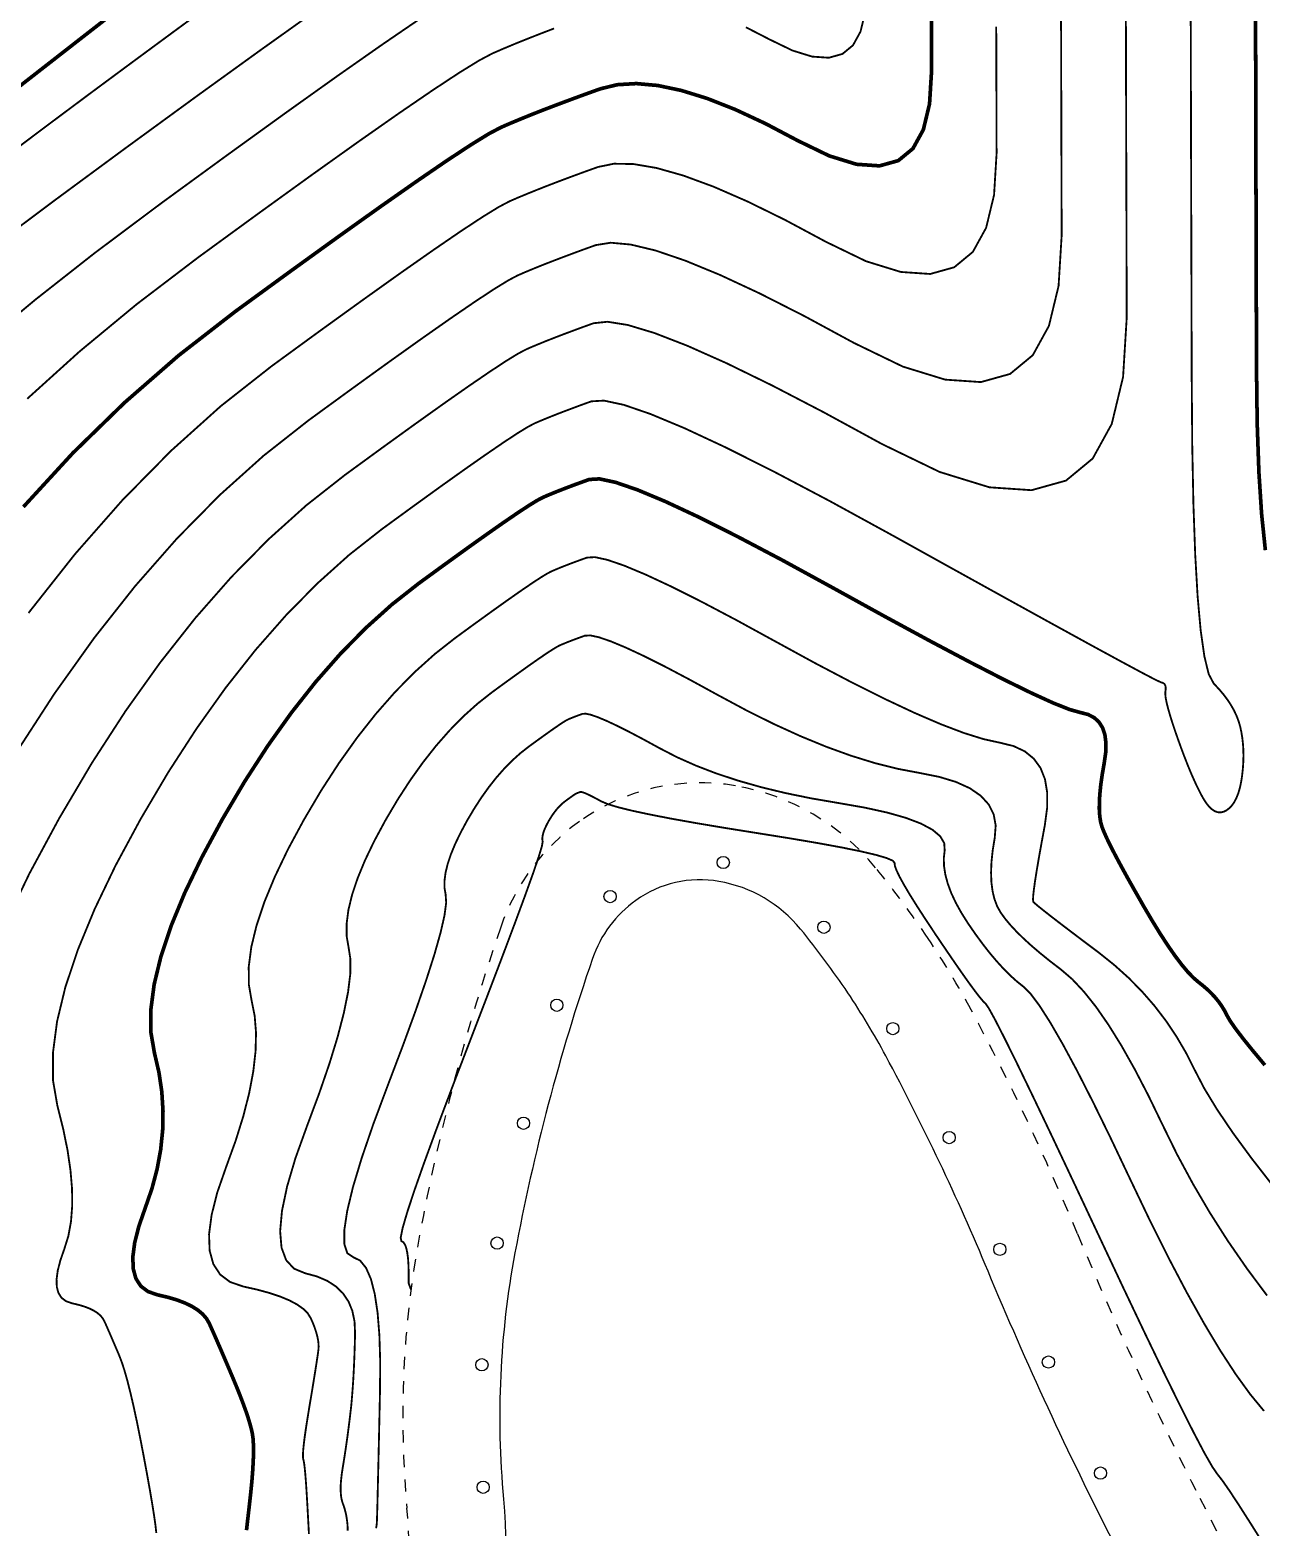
# Model space of a CAD drawing. Extents: x 1059 to 1761, y 608 to 1213.
# Drawn here: x 1241.7 to 1291.8, y 701.8 to 762.8 of the extents above; entities that cross this region are included whole.
import ezdxf

# ---------------------------------------------------------------- set-up
doc = ezdxf.new("R2010")
doc.units = 0
doc.header["$LTSCALE"] = 0.5
doc.linetypes.add('X6', pattern=[2, 1, -1])
doc.layers.get('0').update_dxf_attribs({"linetype": 'CONTINUOUS'})
for name, color, linetype in [('DGX', 2, 'CONTINUOUS'), ('DLSS', 4, 'CONTINUOUS'), ('SXSS', 5, 'CONTINUOUS'), ('ZBTZ', 3, 'CONTINUOUS')]:
    doc.layers.add(name, color=color, linetype=linetype)

# ---------------------------------------------------------------- blocks, each defined once
blk = doc.blocks.new('gc170')
at = {"linetype": 'Continuous'}
blk.add_circle((0, 0), 0.5, dxfattribs=at)

msp = doc.modelspace()

# ---------------------------------------------------------------- linework, layer by layer
at = {"layer": 'DGX', "color": 3, "linetype": 'Continuous', "const_width": 0.15}
for points in [[(1292.099, 772.28), (1291.824, 770.424), (1291.66, 768.496), (1291.609, 766.498), (1291.613, 764.445), (1291.617, 762.353), (1291.622, 760.222), (1291.628, 758.052), (1291.633, 755.843), (1291.64, 753.595), (1291.646, 751.308), (1291.653, 748.982), (1291.681, 746.761), (1291.75, 744.791), (1291.861, 743.072), (1292.014, 741.603)], [(1246.265, 764.426), (1243.837, 762.536), (1241.684, 760.857), (1239.805, 759.389)], [(1278.4, 763.892), (1278.404, 762.542), (1278.409, 761.116), (1278.327, 759.79), (1278.075, 758.743), (1277.651, 757.973), (1277.055, 757.481), (1276.289, 757.268), (1275.351, 757.332), (1274.241, 757.674), (1272.96, 758.294), (1271.639, 758.991), (1270.407, 759.565), (1269.266, 760.015), (1268.214, 760.34), (1267.252, 760.543), (1266.381, 760.621), (1265.599, 760.575), (1264.907, 760.406), (1264.278, 760.18), (1263.684, 759.961), (1263.125, 759.752), (1262.601, 759.552), (1262.113, 759.36), (1261.66, 759.176), (1261.242, 759.002), (1260.86, 758.836), (1260.371, 758.578), (1259.634, 758.124), (1258.65, 757.477), (1257.419, 756.634), (1255.94, 755.598), (1254.213, 754.366), (1252.239, 752.941), (1250.017, 751.32), (1247.719, 749.535), (1245.517, 747.615), (1243.41, 745.56), (1241.398, 743.369)], [(1291.994, 720.618), (1291.506, 721.201), (1291.107, 721.696), (1290.797, 722.103), (1290.577, 722.42), (1290.446, 722.65), (1290.352, 722.833), (1290.244, 723.011), (1290.122, 723.186), (1289.985, 723.356), (1289.834, 723.521), (1289.669, 723.683), (1289.489, 723.84), (1289.296, 723.993), (1289.085, 724.173), (1288.854, 724.413), (1288.604, 724.711), (1288.334, 725.069), (1288.044, 725.486), (1287.734, 725.961), (1287.405, 726.496), (1287.055, 727.09), (1286.715, 727.686), (1286.41, 728.227), (1286.143, 728.714), (1285.912, 729.145), (1285.718, 729.521), (1285.561, 729.843), (1285.441, 730.11), (1285.357, 730.321), (1285.301, 730.523), (1285.264, 730.76), (1285.247, 731.032), (1285.248, 731.339), (1285.269, 731.682), (1285.308, 732.059), (1285.367, 732.472), (1285.445, 732.92), (1285.507, 733.359), (1285.516, 733.747), (1285.474, 734.083), (1285.379, 734.367), (1285.233, 734.6), (1285.035, 734.78), (1284.785, 734.909), (1284.482, 734.986), (1284.038, 735.11), (1283.361, 735.379), (1282.452, 735.795), (1281.31, 736.355), (1279.935, 737.062), (1278.328, 737.913), (1276.488, 738.911), (1274.416, 740.054), (1272.345, 741.187), (1270.51, 742.154), (1268.911, 742.957), (1267.548, 743.593), (1266.42, 744.064), (1265.529, 744.37), (1264.873, 744.51), (1264.453, 744.485), (1264.16, 744.379), (1263.882, 744.278), (1263.621, 744.18), (1263.377, 744.086), (1263.149, 743.997), (1262.937, 743.911), (1262.742, 743.83), (1262.564, 743.752), (1262.336, 743.632), (1261.992, 743.42), (1261.532, 743.118), (1260.958, 742.725), (1260.267, 742.241), (1259.461, 741.666), (1258.539, 741), (1257.502, 740.244), (1256.419, 739.392), (1255.36, 738.44), (1254.324, 737.389), (1253.312, 736.238), (1252.324, 734.986), (1251.36, 733.635), (1250.42, 732.184), (1249.503, 730.633), (1248.668, 729.084), (1247.973, 727.637), (1247.418, 726.292), (1247.003, 725.05), (1246.727, 723.911), (1246.591, 722.874), (1246.595, 721.939), (1246.739, 721.107), (1246.921, 720.325), (1247.037, 719.541), (1247.087, 718.755), (1247.073, 717.967), (1246.993, 717.177), (1246.848, 716.385), (1246.638, 715.591), (1246.363, 714.795), (1246.101, 714.043), (1245.933, 713.378), (1245.857, 712.803), (1245.873, 712.316), (1245.983, 711.917), (1246.185, 711.607), (1246.48, 711.386), (1246.868, 711.253), (1247.281, 711.157), (1247.65, 711.048), (1247.977, 710.924), (1248.261, 710.787), (1248.502, 710.636), (1248.7, 710.471), (1248.856, 710.292), (1248.968, 710.099), (1249.063, 709.888), (1249.167, 709.655), (1249.279, 709.4), (1249.399, 709.123), (1249.528, 708.825), (1249.665, 708.504), (1249.811, 708.161), (1249.965, 707.796), (1250.115, 707.433), (1250.25, 707.094), (1250.369, 706.78), (1250.473, 706.491), (1250.561, 706.227), (1250.633, 705.987), (1250.69, 705.773), (1250.731, 705.583), (1250.758, 705.382), (1250.773, 705.134), (1250.776, 704.839), (1250.766, 704.496), (1250.744, 704.106), (1250.71, 703.669), (1250.663, 703.185), (1250.604, 702.654), (1250.543, 702.129), (1250.49, 701.662)]]:
    msp.add_lwpolyline(points, dxfattribs=at)
at = {"layer": 'DGX', "linetype": 'Continuous', "const_width": 0.075}
for points in [[(1286.326, 764.652), (1286.331, 762.741), (1286.336, 760.69), (1286.342, 758.5), (1286.349, 756.169), (1286.356, 753.699), (1286.364, 751.09), (1286.215, 748.664), (1285.753, 746.748), (1284.977, 745.339), (1283.888, 744.44), (1282.485, 744.049), (1280.769, 744.166), (1278.739, 744.792), (1276.395, 745.927), (1274.024, 747.219), (1271.91, 748.318), (1270.054, 749.224), (1268.455, 749.936), (1267.113, 750.456), (1266.03, 750.782), (1265.203, 750.914), (1264.635, 750.854), (1264.207, 750.7), (1263.803, 750.551), (1263.423, 750.409), (1263.067, 750.272), (1262.735, 750.142), (1262.427, 750.017), (1262.142, 749.899), (1261.882, 749.786), (1261.55, 749.61), (1261.049, 749.302), (1260.38, 748.861), (1259.542, 748.288), (1258.536, 747.583), (1257.362, 746.746), (1256.019, 745.776), (1254.508, 744.674), (1252.93, 743.434), (1251.387, 742.047), (1249.878, 740.515), (1248.404, 738.838), (1246.965, 737.015), (1245.56, 735.047), (1244.19, 732.933), (1242.855, 730.674), (1241.638, 728.416), (1240.626, 726.308)], [(1283.684, 764.322), (1283.689, 762.581), (1283.694, 760.722), (1283.699, 758.744), (1283.705, 756.647), (1283.712, 754.432), (1283.586, 752.373), (1283.193, 750.746), (1282.535, 749.551), (1281.61, 748.787), (1280.42, 748.455), (1278.963, 748.555), (1277.24, 749.086), (1275.25, 750.049), (1273.229, 751.143), (1271.409, 752.067), (1269.791, 752.821), (1268.374, 753.404), (1267.16, 753.818), (1266.147, 754.061), (1265.335, 754.135), (1264.725, 754.038), (1264.23, 753.86), (1263.763, 753.688), (1263.324, 753.523), (1262.912, 753.365), (1262.527, 753.215), (1262.171, 753.07), (1261.842, 752.933), (1261.541, 752.803), (1261.157, 752.599), (1260.577, 752.243), (1259.803, 751.733), (1258.834, 751.07), (1257.671, 750.255), (1256.312, 749.286), (1254.759, 748.164), (1253.011, 746.89), (1251.186, 745.454), (1249.4, 743.851), (1247.655, 742.079), (1245.95, 740.138), (1244.285, 738.03), (1242.66, 735.753), (1241.075, 733.308)], [(1249.533, 764.212), (1247.621, 762.809), (1245.823, 761.483), (1244.139, 760.236), (1242.571, 759.066), (1241.116, 757.974)], [(1253.343, 763.612), (1251.064, 761.987), (1248.458, 760.105), (1245.526, 757.966), (1242.609, 755.816), (1240.05, 753.898)], [(1288.972, 763.41), (1288.977, 761.274), (1288.983, 759.002), (1288.989, 756.595), (1288.997, 754.052), (1289.004, 751.374), (1289.013, 748.56), (1289.034, 745.846), (1289.082, 743.464), (1289.155, 741.415), (1289.254, 739.7), (1289.379, 738.317), (1289.53, 737.268), (1289.706, 736.552), (1289.909, 736.169), (1290.114, 735.952), (1290.299, 735.735), (1290.464, 735.516), (1290.609, 735.297), (1290.734, 735.077), (1290.838, 734.856), (1290.923, 734.634), (1290.988, 734.412), (1291.037, 734.186), (1291.074, 733.953), (1291.101, 733.714), (1291.117, 733.469), (1291.121, 733.217), (1291.114, 732.958), (1291.096, 732.693), (1291.067, 732.421), (1291.027, 732.158), (1290.976, 731.92), (1290.914, 731.706), (1290.84, 731.517), (1290.756, 731.352), (1290.66, 731.212), (1290.554, 731.096), (1290.436, 731.005), (1290.313, 730.943), (1290.191, 730.916), (1290.071, 730.924), (1289.952, 730.966), (1289.834, 731.043), (1289.717, 731.154), (1289.601, 731.3), (1289.486, 731.481), (1289.371, 731.691), (1289.251, 731.928), (1289.128, 732.191), (1289, 732.48), (1288.869, 732.795), (1288.735, 733.135), (1288.596, 733.502), (1288.454, 733.895), (1288.32, 734.28), (1288.206, 734.626), (1288.112, 734.93), (1288.038, 735.195), (1287.983, 735.419), (1287.949, 735.602), (1287.935, 735.746), (1287.94, 735.848), (1287.951, 735.926), (1287.953, 735.995), (1287.945, 736.055), (1287.928, 736.106), (1287.902, 736.147), (1287.867, 736.179), (1287.823, 736.202), (1287.769, 736.215), (1287.546, 736.317), (1286.995, 736.605), (1286.115, 737.078), (1284.906, 737.736), (1283.368, 738.58), (1281.501, 739.61), (1279.306, 740.825), (1276.782, 742.226), (1274.238, 743.618), (1271.984, 744.806), (1270.02, 745.792), (1268.345, 746.574), (1266.96, 747.152), (1265.865, 747.528), (1265.06, 747.7), (1264.544, 747.67), (1264.183, 747.54), (1263.843, 747.414), (1263.522, 747.294), (1263.222, 747.179), (1262.942, 747.069), (1262.682, 746.964), (1262.442, 746.864), (1262.223, 746.769), (1261.943, 746.621), (1261.52, 746.361), (1260.956, 745.989), (1260.25, 745.506), (1259.402, 744.912), (1258.411, 744.206), (1257.279, 743.388), (1256.005, 742.459), (1254.674, 741.413), (1253.373, 740.244), (1252.101, 738.952), (1250.858, 737.538), (1249.644, 736.001), (1248.46, 734.341), (1247.305, 732.559), (1246.179, 730.654), (1245.153, 728.75), (1244.3, 726.973), (1243.618, 725.321), (1243.107, 723.795), (1242.769, 722.395), (1242.602, 721.121), (1242.607, 719.973), (1242.784, 718.951), (1243.018, 718.021), (1243.196, 717.148), (1243.316, 716.333), (1243.38, 715.576), (1243.386, 714.876), (1243.336, 714.234), (1243.229, 713.65), (1243.065, 713.123), (1242.902, 712.653), (1242.796, 712.238), (1242.749, 711.878), (1242.759, 711.574), (1242.828, 711.325), (1242.954, 711.131), (1243.138, 710.993), (1243.381, 710.91), (1243.638, 710.85), (1243.869, 710.782), (1244.074, 710.705), (1244.251, 710.619), (1244.402, 710.525), (1244.525, 710.422), (1244.622, 710.31), (1244.692, 710.189), (1244.752, 710.058), (1244.817, 709.912), (1244.886, 709.753), (1244.962, 709.58), (1245.042, 709.393), (1245.128, 709.193), (1245.219, 708.979), (1245.315, 708.751), (1245.417, 708.482), (1245.525, 708.145), (1245.639, 707.739), (1245.759, 707.265), (1245.885, 706.722), (1246.017, 706.111), (1246.155, 705.431), (1246.299, 704.684), (1246.436, 703.945), (1246.553, 703.293), (1246.649, 702.727), (1246.725, 702.249), (1246.78, 701.856), (1246.815, 701.551)], [(1275.698, 763.499), (1275.515, 762.741), (1275.209, 762.184), (1274.778, 761.829), (1274.223, 761.674), (1273.545, 761.72), (1272.742, 761.968), (1271.815, 762.417), (1270.844, 762.916)], [(1257.498, 763.22), (1256.003, 762.198), (1254.209, 760.941), (1252.114, 759.447), (1249.719, 757.717), (1247.023, 755.751), (1244.312, 753.722), (1241.872, 751.804), (1239.703, 749.995)], [(1263.026, 762.867), (1262.446, 762.645), (1261.906, 762.432), (1261.405, 762.23), (1260.942, 762.036), (1260.519, 761.853), (1259.978, 761.567), (1259.163, 761.065), (1258.074, 760.348), (1256.711, 759.416), (1255.074, 758.269), (1253.163, 756.907), (1250.979, 755.329), (1248.52, 753.536), (1246.016, 751.629), (1243.694, 749.709), (1241.556, 747.777)], [(1281.045, 762.944), (1281.05, 761.318), (1281.055, 759.595), (1281.06, 757.774), (1280.957, 756.082), (1280.634, 754.744), (1280.093, 753.762), (1279.333, 753.134), (1278.354, 752.861), (1277.157, 752.943), (1275.74, 753.38), (1274.105, 754.172), (1272.434, 755.067), (1270.908, 755.816), (1269.528, 756.418), (1268.294, 756.872), (1267.206, 757.18), (1266.264, 757.341), (1265.467, 757.355), (1264.816, 757.222), (1264.254, 757.02), (1263.723, 756.825), (1263.224, 756.638), (1262.757, 756.459), (1262.32, 756.287), (1261.916, 756.123), (1261.542, 755.968), (1261.2, 755.819), (1260.764, 755.588), (1260.106, 755.183), (1259.227, 754.605), (1258.127, 753.852), (1256.805, 752.926), (1255.263, 751.826), (1253.499, 750.553), (1251.514, 749.105), (1249.441, 747.475), (1247.414, 745.654), (1245.432, 743.642), (1243.496, 741.439), (1241.605, 739.044)], [(1292.344, 715.673), (1291.453, 716.816), (1290.686, 717.863), (1290.043, 718.814), (1289.524, 719.668), (1289.13, 720.427), (1288.777, 721.124), (1288.386, 721.792), (1287.956, 722.431), (1287.488, 723.042), (1286.98, 723.625), (1286.434, 724.179), (1285.848, 724.705), (1285.224, 725.203), (1284.619, 725.658), (1284.092, 726.057), (1283.642, 726.4), (1283.27, 726.687), (1282.976, 726.917), (1282.759, 727.092), (1282.619, 727.211), (1282.557, 727.273), (1282.544, 727.352), (1282.552, 727.52), (1282.58, 727.777), (1282.628, 728.123), (1282.697, 728.558), (1282.786, 729.082), (1282.896, 729.695), (1283.026, 730.397), (1283.12, 731.103), (1283.122, 731.727), (1283.032, 732.269), (1282.849, 732.73), (1282.574, 733.109), (1282.207, 733.407), (1281.748, 733.622), (1281.196, 733.757), (1280.53, 733.903), (1279.727, 734.154), (1278.788, 734.511), (1277.713, 734.974), (1276.502, 735.543), (1275.154, 736.217), (1273.67, 736.997), (1272.049, 737.882), (1270.452, 738.756), (1269.036, 739.503), (1267.802, 740.122), (1266.75, 740.613), (1265.88, 740.976), (1265.192, 741.212), (1264.686, 741.321), (1264.363, 741.301), (1264.136, 741.219), (1263.922, 741.141), (1263.721, 741.066), (1263.532, 740.993), (1263.356, 740.924), (1263.193, 740.858), (1263.042, 740.795), (1262.905, 740.736), (1262.729, 740.642), (1262.463, 740.479), (1262.109, 740.246), (1261.665, 739.943), (1261.132, 739.569), (1260.511, 739.126), (1259.799, 738.612), (1258.999, 738.028), (1258.163, 737.371), (1257.346, 736.637), (1256.547, 735.826), (1255.766, 734.937), (1255.004, 733.972), (1254.26, 732.929), (1253.534, 731.81), (1252.827, 730.613), (1252.183, 729.418), (1251.647, 728.301), (1251.218, 727.264), (1250.898, 726.305), (1250.685, 725.426), (1250.581, 724.626), (1250.584, 723.905), (1250.695, 723.263), (1250.823, 722.629), (1250.878, 721.934), (1250.859, 721.178), (1250.766, 720.359), (1250.6, 719.479), (1250.36, 718.537), (1250.047, 717.533), (1249.661, 716.468), (1249.301, 715.433), (1249.069, 714.519), (1248.964, 713.727), (1248.987, 713.057), (1249.138, 712.509), (1249.416, 712.083), (1249.822, 711.778), (1250.355, 711.595), (1250.921, 711.468), (1251.423, 711.331), (1251.862, 711.185), (1252.238, 711.028), (1252.551, 710.861), (1252.801, 710.684), (1252.987, 710.498), (1253.11, 710.301), (1253.196, 710.104), (1253.268, 709.919), (1253.326, 709.744), (1253.372, 709.579), (1253.404, 709.425), (1253.423, 709.281), (1253.429, 709.149), (1253.422, 709.026), (1253.404, 708.887), (1253.377, 708.702), (1253.343, 708.473), (1253.3, 708.199), (1253.249, 707.88), (1253.19, 707.516), (1253.122, 707.107), (1253.046, 706.654), (1252.973, 706.204), (1252.911, 705.808), (1252.862, 705.465), (1252.826, 705.176), (1252.802, 704.94), (1252.79, 704.757), (1252.79, 704.628), (1252.803, 704.552), (1252.823, 704.478), (1252.843, 704.355), (1252.864, 704.183), (1252.885, 703.962), (1252.907, 703.692), (1252.929, 703.374), (1252.952, 703.006), (1252.976, 702.589), (1252.998, 702.175), (1253.018, 701.814), (1253.034, 701.508)], [(1292.083, 711.225), (1291.261, 712.328), (1290.483, 713.454), (1289.749, 714.605), (1289.06, 715.781), (1288.414, 716.98), (1287.813, 718.205), (1287.242, 719.385), (1286.687, 720.453), (1286.148, 721.41), (1285.624, 722.254), (1285.116, 722.986), (1284.623, 723.606), (1284.147, 724.115), (1283.686, 724.511), (1283.251, 724.845), (1282.853, 725.166), (1282.491, 725.474), (1282.166, 725.77), (1281.877, 726.053), (1281.626, 726.323), (1281.41, 726.581), (1281.232, 726.826), (1281.087, 727.083), (1280.976, 727.375), (1280.896, 727.704), (1280.849, 728.068), (1280.834, 728.468), (1280.852, 728.904), (1280.902, 729.376), (1280.985, 729.883), (1281.023, 730.385), (1280.941, 730.837), (1280.738, 731.241), (1280.414, 731.596), (1279.969, 731.902), (1279.403, 732.159), (1278.716, 732.367), (1277.909, 732.527), (1277.021, 732.695), (1276.093, 732.929), (1275.125, 733.228), (1274.117, 733.593), (1273.069, 734.024), (1271.98, 734.52), (1270.852, 735.082), (1269.683, 735.71), (1268.558, 736.325), (1267.562, 736.851), (1266.693, 737.287), (1265.953, 737.632), (1265.34, 737.888), (1264.856, 738.054), (1264.5, 738.131), (1264.272, 738.117), (1264.112, 738.059), (1263.962, 738.004), (1263.82, 737.951), (1263.687, 737.9), (1263.563, 737.852), (1263.448, 737.805), (1263.342, 737.761), (1263.245, 737.719), (1263.122, 737.653), (1262.935, 737.538), (1262.685, 737.374), (1262.373, 737.161), (1261.998, 736.898), (1261.56, 736.585), (1261.059, 736.224), (1260.496, 735.813), (1259.908, 735.35), (1259.332, 734.834), (1258.77, 734.262), (1258.22, 733.637), (1257.684, 732.957), (1257.16, 732.224), (1256.649, 731.435), (1256.151, 730.593), (1255.698, 729.751), (1255.32, 728.965), (1255.019, 728.235), (1254.793, 727.56), (1254.643, 726.941), (1254.57, 726.378), (1254.572, 725.87), (1254.65, 725.418), (1254.725, 724.934), (1254.719, 724.327), (1254.63, 723.6), (1254.459, 722.751), (1254.207, 721.78), (1253.873, 720.688), (1253.456, 719.475), (1252.958, 718.14), (1252.485, 716.826), (1252.145, 715.672), (1251.936, 714.679), (1251.861, 713.848), (1251.917, 713.178), (1252.106, 712.669), (1252.427, 712.321), (1252.881, 712.134), (1253.367, 712.003), (1253.787, 711.822), (1254.141, 711.591), (1254.429, 711.309), (1254.65, 710.978), (1254.805, 710.596), (1254.893, 710.165), (1254.915, 709.683), (1254.902, 709.189), (1254.886, 708.72), (1254.867, 708.275), (1254.845, 707.856), (1254.819, 707.461), (1254.79, 707.091), (1254.759, 706.746), (1254.723, 706.426), (1254.687, 706.122), (1254.649, 705.826), (1254.611, 705.536), (1254.572, 705.254), (1254.532, 704.979), (1254.492, 704.711), (1254.451, 704.451), (1254.409, 704.198), (1254.373, 703.957), (1254.347, 703.734), (1254.331, 703.528), (1254.327, 703.34), (1254.332, 703.169), (1254.348, 703.016), (1254.375, 702.88), (1254.412, 702.761), (1254.453, 702.65), (1254.489, 702.536), (1254.52, 702.418), (1254.548, 702.298), (1254.57, 702.174), (1254.589, 702.047), (1254.603, 701.918), (1254.612, 701.785), (1254.615, 701.644)], [(1291.959, 706.52), (1291.401, 707.196), (1290.807, 708.017), (1290.178, 708.982), (1289.513, 710.093), (1288.812, 711.348), (1288.076, 712.748), (1287.304, 714.293), (1286.497, 715.982), (1285.707, 717.646), (1284.988, 719.115), (1284.339, 720.388), (1283.76, 721.465), (1283.251, 722.347), (1282.813, 723.033), (1282.445, 723.524), (1282.147, 723.819), (1281.882, 724.031), (1281.613, 724.274), (1281.34, 724.548), (1281.062, 724.853), (1280.779, 725.188), (1280.493, 725.555), (1280.201, 725.952), (1279.906, 726.379), (1279.63, 726.814), (1279.399, 727.231), (1279.212, 727.63), (1279.07, 728.013), (1278.972, 728.378), (1278.918, 728.726), (1278.909, 729.056), (1278.944, 729.37), (1278.926, 729.666), (1278.76, 729.947), (1278.443, 730.212), (1277.978, 730.461), (1277.363, 730.694), (1276.599, 730.911), (1275.685, 731.112), (1274.622, 731.298), (1273.513, 731.488), (1272.46, 731.704), (1271.462, 731.945), (1270.521, 732.213), (1269.636, 732.505), (1268.807, 732.824), (1268.034, 733.168), (1267.317, 733.538), (1266.665, 733.895), (1266.087, 734.199), (1265.584, 734.452), (1265.155, 734.652), (1264.8, 734.8), (1264.52, 734.897), (1264.313, 734.941), (1264.181, 734.933), (1264.089, 734.899), (1264.001, 734.867), (1263.919, 734.837), (1263.842, 734.807), (1263.771, 734.779), (1263.704, 734.752), (1263.643, 734.726), (1263.586, 734.702), (1263.514, 734.664), (1263.406, 734.597), (1263.262, 734.502), (1263.081, 734.379), (1262.863, 734.226), (1262.61, 734.045), (1262.32, 733.836), (1261.993, 733.598), (1261.652, 733.33), (1261.319, 733.03), (1260.993, 732.699), (1260.674, 732.337), (1260.363, 731.943), (1260.06, 731.518), (1259.764, 731.061), (1259.475, 730.573), (1259.213, 730.085), (1258.994, 729.63), (1258.819, 729.206), (1258.688, 728.815), (1258.602, 728.457), (1258.559, 728.13), (1258.56, 727.836), (1258.605, 727.574), (1258.628, 727.238), (1258.56, 726.721), (1258.401, 726.022), (1258.153, 725.142), (1257.814, 724.082), (1257.385, 722.84), (1256.865, 721.417), (1256.256, 719.813), (1255.661, 718.22), (1255.185, 716.832), (1254.829, 715.648), (1254.593, 714.668), (1254.476, 713.892), (1254.478, 713.32), (1254.6, 712.952), (1254.842, 712.788), (1255.122, 712.649), (1255.362, 712.353), (1255.56, 711.901), (1255.716, 711.293), (1255.832, 710.529), (1255.906, 709.609), (1255.939, 708.532), (1255.93, 707.3), (1255.903, 706.069), (1255.879, 704.999), (1255.858, 704.089), (1255.84, 703.34), (1255.826, 702.751), (1255.814, 702.322), (1255.806, 702.053), (1255.801, 701.945), (1255.798, 701.917), (1255.794, 701.891), (1255.791, 701.864), (1255.787, 701.839), (1255.784, 701.814), (1255.78, 701.789), (1255.776, 701.766), (1255.773, 701.743)], [(1292.029, 700.953), (1291.438, 701.898), (1290.946, 702.67), (1290.552, 703.269), (1290.256, 703.695), (1290.058, 703.947), (1289.853, 704.245), (1289.531, 704.808), (1289.095, 705.637), (1288.543, 706.731), (1287.875, 708.09), (1287.092, 709.715), (1286.194, 711.605), (1285.181, 713.76), (1284.172, 715.908), (1283.289, 717.777), (1282.53, 719.366), (1281.896, 720.677), (1281.387, 721.708), (1281.002, 722.46), (1280.743, 722.933), (1280.609, 723.127), (1280.514, 723.218), (1280.374, 723.383), (1280.188, 723.623), (1279.957, 723.936), (1279.681, 724.324), (1279.36, 724.786), (1278.993, 725.322), (1278.58, 725.932), (1278.173, 726.545), (1277.823, 727.086), (1277.528, 727.557), (1277.291, 727.958), (1277.109, 728.288), (1276.984, 728.548), (1276.915, 728.737), (1276.903, 728.856), (1276.829, 728.948), (1276.578, 729.057), (1276.149, 729.183), (1275.542, 729.326), (1274.758, 729.486), (1273.795, 729.663), (1272.654, 729.857), (1271.336, 730.068), (1270.005, 730.281), (1268.826, 730.479), (1267.799, 730.662), (1266.925, 730.832), (1266.203, 730.987), (1265.633, 731.127), (1265.216, 731.254), (1264.95, 731.366), (1264.772, 731.464), (1264.613, 731.547), (1264.475, 731.617), (1264.357, 731.672), (1264.26, 731.712), (1264.183, 731.739), (1264.127, 731.751), (1264.09, 731.749), (1264.065, 731.739), (1264.041, 731.731), (1264.018, 731.722), (1263.997, 731.714), (1263.978, 731.706), (1263.959, 731.699), (1263.943, 731.692), (1263.927, 731.685), (1263.907, 731.675), (1263.878, 731.657), (1263.838, 731.631), (1263.788, 731.597), (1263.729, 731.555), (1263.659, 731.505), (1263.58, 731.448), (1263.49, 731.382), (1263.397, 731.309), (1263.305, 731.227), (1263.216, 731.136), (1263.128, 731.037), (1263.043, 730.928), (1262.96, 730.812), (1262.879, 730.687), (1262.799, 730.553), (1262.727, 730.419), (1262.667, 730.294), (1262.619, 730.178), (1262.584, 730.071), (1262.56, 729.972), (1262.548, 729.883), (1262.548, 729.802), (1262.561, 729.73), (1262.53, 729.542), (1262.401, 729.114), (1262.173, 728.444), (1261.846, 727.534), (1261.421, 726.383), (1260.897, 724.991), (1260.274, 723.359), (1259.553, 721.485), (1258.836, 719.615), (1258.226, 717.992), (1257.722, 716.616), (1257.325, 715.487), (1257.035, 714.605), (1256.851, 713.971), (1256.773, 713.583), (1256.803, 713.443), (1256.88, 713.401), (1256.945, 713.31), (1256.999, 713.17), (1257.041, 712.981), (1257.073, 712.742), (1257.092, 712.454), (1257.1, 712.116), (1257.097, 711.729), (1257.193, 711.472)]]:
    msp.add_lwpolyline(points, dxfattribs=at)
at = {"layer": 'DLSS', "linetype": 'X6'}
msp.add_lwpolyline([(1295.661, 691.692, -0.019178), (1289.34, 702.974, -0.019447), (1284.36, 713.736, 0.024343), (1280.027, 722.865, 0.025036), (1278.275, 725.774, 0.023263), (1276.131, 728.662, 0.180181), (1270.425, 731.999, 0.201176), (1264.056, 730.545, 0.155986), (1260.85, 726.238, 0.036422), (1257.544, 713.69, 0.069383), (1257.029, 702.564, -0.089715), (1256.476, 696.199, -0.144016)], format="xyb", dxfattribs=at)
at = {"layer": 'SXSS', "linetype": 'Continuous'}
msp.add_lwpolyline([(1285.821, 701.176, -0.019447), (1280.712, 712.217, 0.024343), (1276.543, 720.998, 0.025036), (1274.995, 723.568, 0.023263), (1273.071, 726.161, 0.180181), (1269.746, 728.105, 0.201176), (1266.357, 727.332, 0.155986), (1264.588, 724.956, 0.036422), (1261.429, 712.964, 0.069383), (1260.965, 702.928, -0.089715), (1260.29, 695.162, -0.144016)], format="xyb", dxfattribs=at)

# ---------------------------------------------------------------- block references
at = {"layer": 'ZBTZ', "linetype": 'Continuous', "xscale": 0.5, "yscale": 0.5}
for p, rotation in [((1269.922, 728.874, 7.252), 169.7336033908675), ((1265.309, 727.486, 7.252), 223.3575316557998), ((1274.022, 726.234, 7.252), 128.3703331501227), ((1263.137, 723.057, 7.252), 252.5790470096338), ((1276.831, 722.103, 7.252), 119.7443880827327), ((1261.779, 718.246, 7.252), 255.909423689928), ((1279.126, 717.662, 7.252), 115.8148632175446), ((1260.703, 713.363, 7.252), 259.2398003702222), ((1281.191, 713.109, 7.252), 112.9692723421627), ((1260.083, 708.406, 7.252), 266.7216097130844), ((1283.171, 708.517, 7.252), 114.2104727837024), ((1285.294, 703.991, 7.252), 116.0507788434796), ((1260.134, 703.41, 7.252), 274.4305031498851)]:
    msp.add_blockref('gc170', p, dxfattribs=dict(at, rotation=rotation))

doc.saveas('drawing.dxf')
